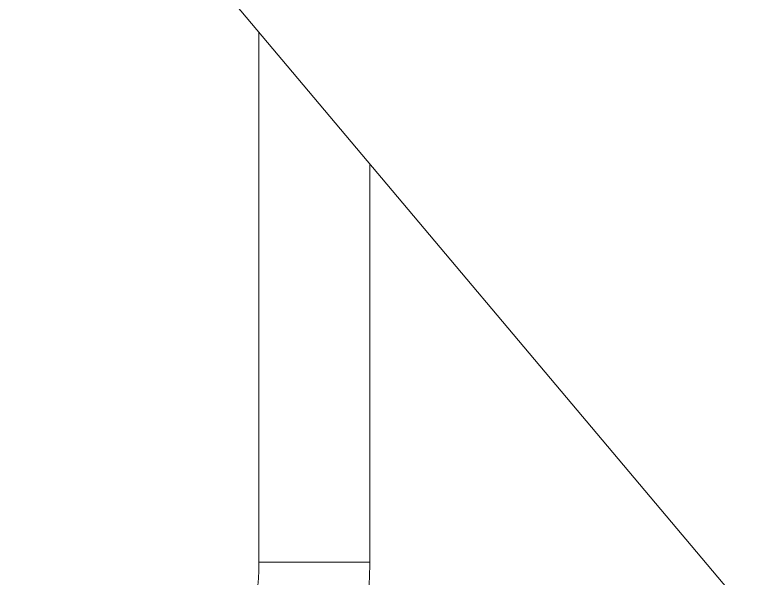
# Model space of a CAD drawing. Header units: centimetres. Extents: x -13594 to 4017, y -3206 to 1780.
# Drawn here: x -10208.1 to -10072.6, y -102.5 to -0.9 of the extents above; entities that cross this region are included whole.
import ezdxf

# ---------------------------------------------------------------- set-up
doc = ezdxf.new("R2010")
doc.units = ezdxf.units.CM

msp = doc.modelspace()

# ---------------------------------------------------------------- linework, layer by layer
at = {"color": 7, "linetype": 'Continuous', "lineweight": 5}
for p, q in [((-9505.09, -786.12), (-10288.99, 144.1)), ((-10164.18, -4.01), (-10164.18, -99.51)), ((-10144.21, -99.51), (-10144.21, -27.7)), ((-10164.18, -99.51), (-10144.21, -99.51))]:
    msp.add_line(p, q, dxfattribs=at)
for points, knots in [([(-10182.43, -149.43), (-10181.84, -149.42), (-10180.34, -149.39), (-10177.92, -149.13), (-10175.22, -148.59), (-10172.55, -147.81), (-10169.94, -146.79), (-10167.4, -145.53), (-10164.93, -144.03), (-10162.54, -142.31), (-10160.26, -140.37), (-10158.08, -138.21), (-10156.03, -135.85), (-10154.12, -133.29), (-10152.35, -130.56), (-10150.73, -127.67), (-10149.28, -124.63), (-10148, -121.46), (-10146.9, -118.18), (-10145.98, -114.81), (-10145.25, -111.36), (-10144.71, -107.86), (-10144.35, -104.31), (-10144.22, -101.52), (-10144.21, -99.92), (-10144.21, -99.51)], [0, 0, 0, 0, 0.027859, 0.071087, 0.114319, 0.157663, 0.201222, 0.245083, 0.289313, 0.333954, 0.379019, 0.424493, 0.470338, 0.516497, 0.562905, 0.609497, 0.656212, 0.703, 0.749821, 0.796646, 0.843463, 0.890269, 0.937067, 0.983863, 1, 1, 1, 1]), ([(-10164.18, -99.51), (-10164.18, -99.97), (-10164.19, -101.33), (-10164.33, -103.6), (-10164.65, -106.29), (-10165.12, -108.91), (-10165.74, -111.44), (-10166.5, -113.87), (-10167.39, -116.17), (-10168.39, -118.32), (-10169.49, -120.3), (-10170.67, -122.11), (-10171.93, -123.72), (-10173.23, -125.14), (-10174.57, -126.35), (-10175.94, -127.36), (-10177.31, -128.17), (-10178.7, -128.79), (-10180.1, -129.22), (-10181.35, -129.43), (-10182.13, -129.45), (-10182.43, -129.46)], [0, 0, 0, 0, 0.027199, 0.08122, 0.135201, 0.189096, 0.242877, 0.296521, 0.350018, 0.403371, 0.456606, 0.509779, 0.562962, 0.616281, 0.669944, 0.724255, 0.779649, 0.836733, 0.896315, 0.959342, 1, 1, 1, 1])]:
    msp.add_open_spline(points, degree=3, knots=knots, dxfattribs=at)

doc.saveas('drawing.dxf')
